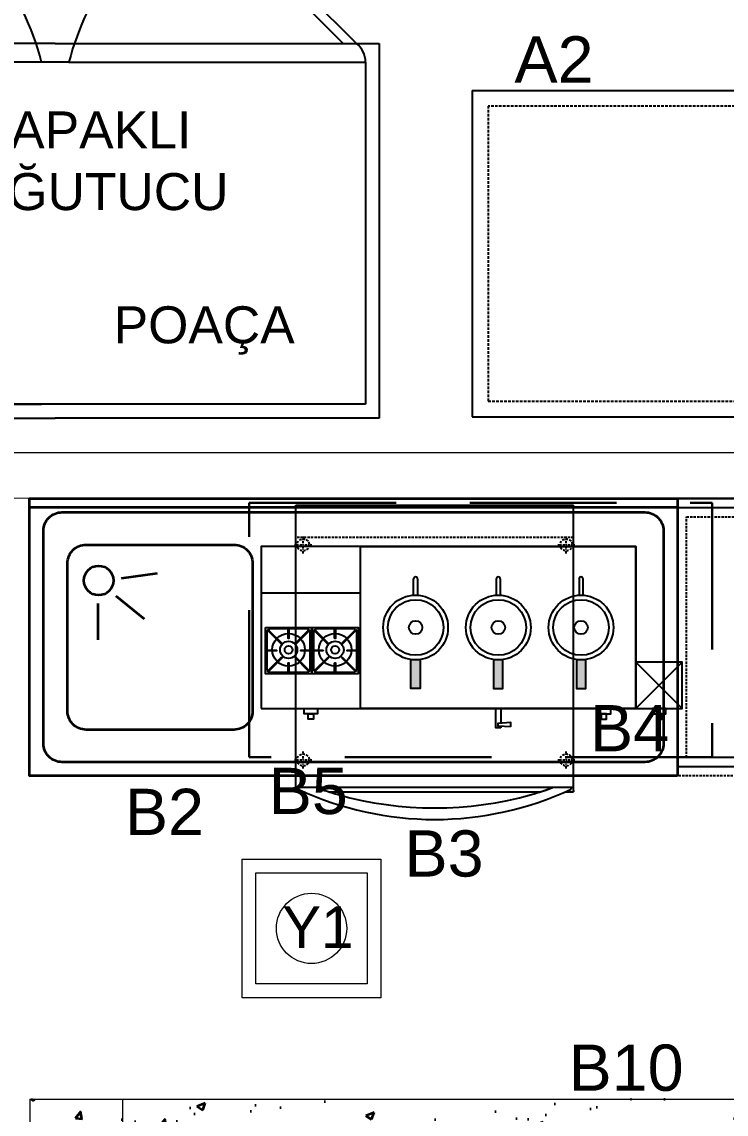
# Model space of a CAD drawing. Header units: millimetres. Extents: x 567392 to 582402, y 4512800 to 4518063.
# Drawn here: x 576116.9 to 576269.1, y 4514189.5 to 4514425.7 of the extents above; entities that cross this region are included whole.
import ezdxf

# ---------------------------------------------------------------- set-up
doc = ezdxf.new("R2010")
doc.units = ezdxf.units.MM
for name, pattern in [('DASHDOT', [1, 0.5, -0.25, 0, -0.25]), ('DASHED', [0.75, 0.5, -0.25]), ('DASHED2', [9.525, 6.35, -3.175])]:
    doc.linetypes.add(name, pattern=pattern)
doc.layers.add('-DWG_ANA', color=7, linetype='Continuous')
doc.layers.add('yücel-poz no', color=7, linetype='Continuous')
for name, color, linetype, lineweight in [('duvar', 7, 'Continuous', 35), ('tefriş', 251, 'Continuous', 13), ('Yazi', 95, 'Continuous', 13), ('yücel -davlumbaz', 102, 'DASHED2', 30), ('yücel-Ekipman', 4, 'Continuous', 25), ('yücel-yer ızgarası', 40, 'Continuous', 15)]:
    doc.layers.add(name, color=color, linetype=linetype, lineweight=lineweight)
doc.styles.add('ekp-yazı', font='Arial.ttf', dxfattribs={"height": 10})
doc.styles.get("Standard").update_dxf_attribs({"font": 'Arial.ttf'})

# ---------------------------------------------------------------- blocks, each defined once
blk = doc.blocks.new('Frenox Depo Tipi Dolap Çift Kapı')
for p, q in [((0, 0), (0, 81)), ((0, 81), (70, 81)), ((140, 81), (70, 81)), ((140, 0), (140, 81)), ((70, 0), (0, 0)), ((70, 0), (140, 0))]:
    blk.add_line(p, q)
at = {"color": 251}
for p, q in [((3, 4), (3, 78)), ((3, 78), (137, 78)), ((137, 78), (73, 78)), ((137, 4), (137, 78)), ((67, 4), (3, 4)), ((73, 4), (137, 4))]:
    blk.add_line(p, q, dxfattribs=at)
at = {"color": 251, "linetype": 'Continuous'}
for p, q in [((67.05, 4), (2.95, 4)), ((72.95, 4), (137.05, 4)), ((4.95, 0), (34.89, -29.94)), ((7.78, 0), (39.83, -32.06)), ((132.22, 0), (100.17, -32.06)), ((135.05, 0), (105.11, -29.94)), ((36.3, -28.52), (34.89, -29.94)), ((34.89, -29.94), (39.13, -31.35)), ((105.11, -29.94), (100.87, -31.35)), ((103.7, -28.52), (105.11, -29.94)), ((39.13, -31.35), (37.71, -32.76)), ((37.71, -32.76), (38.42, -33.47)), ((39.83, -32.06), (38.42, -33.47)), ((100.17, -32.06), (101.58, -33.47)), ((100.87, -31.35), (102.29, -32.76)), ((102.29, -32.76), (101.58, -33.47))]:
    blk.add_line(p, q, dxfattribs=at)
at = {"linetype": 'Continuous'}
blk.add_line((67.05, 4), (72.95, 4), dxfattribs=at)
at = {"color": 251, "linetype": 'Continuous'}
for centre, radius, start, end in [((8.04, 4.05), 5.1, 180.5333, 232.5968), ((10.06, 18.71), 58.86, 300.387, 345.5223), ((129.94, 18.71), 58.86, 194.4777, 239.613), ((131.96, 4.05), 5.1, 307.4032, 359.4667)]:
    blk.add_arc(centre, radius, start, end, dxfattribs=at)
blk = doc.blocks.new('DerinD.BlokK. D500.155-63')
for p, q in [((0, 0), (-155.2, 0)), ((-155.2, 0), (-155.2, -63)), ((0, -63), (0, 0)), ((-155.2, -63), (-89.6, -63)), ((0, -63), (-65.6, -63)), ((-87.6, -65), (-87.6, -65)), ((-67.6, -65), (-67.6, -65)), ((-85.6, -67), (-69.6, -67))]:
    blk.add_line(p, q)
at = {"linetype": 'DASHED'}
blk.add_lwpolyline([(-152.2, -60), (-3, -60), (-3, -3), (-152.2, -3)], close=True, dxfattribs=at)
for centre, start, end in [((-89.6, -65), 0, 90), ((-65.6, -65), 90, 180), ((-85.6, -65), 180, 270), ((-69.6, -65), 270, 0)]:
    blk.add_arc(centre, 2, start, end)
at = {"width": 0.8}
blk.add_text('***', height=12, dxfattribs=at).set_placement((-88.03, -19.82))
blk = doc.blocks.new('ÇayOcağIG.(3).38lt. 81-35')
for points in [[(-46.62, -24.43, -0.072213), (-48.63, -24.43), (-48.63, -30.69), (-46.62, -30.69)], [(-30.76, -30.69), (-28.74, -30.69), (-28.74, -24.43, -0.072213), (-30.76, -24.43)], [(-12.88, -30.69), (-10.87, -30.69), (-10.87, -24.43, -0.072213), (-12.88, -24.43)]]:
    blk.add_hatch(color=45).paths.add_polyline_path(points)
blk.add_line((-80.08, -27.52), (-80.08, -17.48))
at = {"color": 45}
blk.add_line((-70.04, -27.52), (-70.04, -17.48), dxfattribs=at)
at = {"color": 251}
for p, q in [((0, -25), (10, -35)), ((10, -25), (0, -35))]:
    blk.add_line(p, q, dxfattribs=at)
for points in [[(-81, -35), (0, -35), (0, 0), (-81, 0)], [(-81, -10), (-59.5, -10), (-59.5, 0), (-81, 0)], [(0, -35), (-59.5, -35), (-59.5, 0), (0, 0)]]:
    blk.add_lwpolyline(points, close=True)
at = {"color": 45}
for points in [[(-48.06, -10.51), (-48.06, -6.99)], [(-47.19, -6.99), (-47.19, -10.51)], [(-30.19, -6.99), (-30.19, -10.51)], [(-29.31, -10.51), (-29.31, -6.99)], [(-12.31, -6.99), (-12.31, -10.51)], [(-11.44, -10.51), (-11.44, -6.99)], [(-80.08, -17.48), (-70.04, -17.48), (-70.04, -27.52), (-80.08, -27.52), (-80.08, -17.48)], [(-70.04, -17.48), (-60, -17.48), (-60, -27.52), (-70.04, -27.52), (-70.04, -17.48)], [(-46.62, -24.43), (-46.62, -30.69), (-48.63, -30.69), (-48.63, -24.43)], [(-30.76, -24.43), (-30.76, -30.69), (-28.74, -30.69), (-28.74, -24.43)], [(-12.88, -24.43), (-12.88, -30.69), (-10.87, -30.69), (-10.87, -24.43)]]:
    blk.add_lwpolyline(points, dxfattribs=at)
for points in [[(-74.98, -17.82), (-74.98, -19.82, -0.414214), (-75.04, -19.89), (-75.08, -19.89, -0.414214), (-75.15, -19.82), (-75.15, -17.82), (-79.2, -17.82, 0.668179), (-79.32, -18.12), (-76.53, -20.91, -0.810443), (-76.67, -21.01), (-79.56, -18.12, 0.668179), (-79.74, -18.19), (-79.74, -22.41), (-77.74, -22.41, -0.414214), (-77.67, -22.48), (-77.67, -22.52, -0.414214), (-77.74, -22.58), (-79.74, -22.58), (-79.74, -26.64, 0.668179), (-79.44, -26.76), (-76.65, -23.97, -0.810443), (-76.55, -24.11), (-79.44, -27, 0.668179), (-79.37, -27.17), (-75.15, -27.17), (-75.15, -25.18, -0.414214), (-75.08, -25.11), (-75.04, -25.11, -0.414214), (-74.98, -25.18), (-74.98, -27.17), (-70.92, -27.17, 0.668179), (-70.8, -26.88), (-73.59, -24.09, -0.810443), (-73.45, -23.99), (-70.56, -26.88, 0.668179), (-70.39, -26.8), (-70.39, -22.58), (-72.38, -22.58, -0.414214), (-72.45, -22.52), (-72.45, -22.48, -0.414214), (-72.38, -22.41), (-70.39, -22.41), (-70.39, -18.19, 0.668179), (-70.56, -18.12), (-73.45, -21.01, -0.810443), (-73.59, -20.91), (-70.8, -18.12, 0.668179), (-70.92, -17.82)], [(-64.93, -17.82), (-64.93, -19.82, -0.414214), (-65, -19.89), (-65.04, -19.89, -0.414214), (-65.11, -19.82), (-65.11, -17.82), (-69.16, -17.82, 0.668179), (-69.28, -18.12), (-66.49, -20.91, -0.810443), (-66.63, -21.01), (-69.52, -18.12, 0.668179), (-69.7, -18.19), (-69.7, -22.41), (-67.7, -22.41, -0.414214), (-67.63, -22.48), (-67.63, -22.52, -0.414214), (-67.7, -22.58), (-69.7, -22.58), (-69.7, -26.64, 0.668179), (-69.4, -26.76), (-66.61, -23.97, -0.810443), (-66.51, -24.11), (-69.4, -27, 0.668179), (-69.33, -27.17), (-65.11, -27.17), (-65.11, -25.18, -0.414214), (-65.04, -25.11), (-65, -25.11, -0.414214), (-64.93, -25.18), (-64.93, -27.17), (-60.88, -27.17, 0.668179), (-60.76, -26.88), (-63.55, -24.09, -0.810443), (-63.41, -23.99), (-60.52, -26.88, 0.668179), (-60.34, -26.8), (-60.34, -22.58), (-62.34, -22.58, -0.414214), (-62.41, -22.52), (-62.41, -22.48, -0.414214), (-62.34, -22.41), (-60.34, -22.41), (-60.34, -18.19, 0.668179), (-60.52, -18.12), (-63.41, -21.01, -0.810443), (-63.55, -20.91), (-60.76, -18.12, 0.668179), (-60.88, -17.82)]]:
    blk.add_lwpolyline(points, format="xyb", close=True, dxfattribs=at)
at = {"color": 251}
for points in [[(0, -35), (10, -35), (10, -25), (0, -25)], [(-71.72, -35), (-68.81, -35), (-68.81, -36.17), (-71.72, -36.17)], [(-5.47, -35), (-8.38, -35), (-8.38, -36.17), (-5.47, -36.17)], [(6.46, -35), (3.54, -35), (3.54, -36.17), (6.46, -36.17)], [(-70.85, -36.17), (-69.68, -36.17), (-69.68, -37.33), (-70.85, -37.33)], [(-6.34, -36.17), (-7.51, -36.17), (-7.51, -37.33), (-6.34, -37.33)], [(5.58, -36.17), (4.42, -36.17), (4.42, -37.33), (5.58, -37.33)], [(-27.15, -39.01), (-29.81, -38.8), (-29.81, -38.18), (-27.15, -37.97)]]:
    blk.add_lwpolyline(points, close=True, dxfattribs=at)
for points in [[(-29.2, -39.21), (-30.3, -39.21), (-30.3, -35)], [(-29.2, -35), (-29.2, -38.13)], [(-29.2, -38.85), (-29.2, -39.21)]]:
    blk.add_lwpolyline(points, dxfattribs=at)
at = {"color": 45}
for centre, radius in [((-47.62, -17.5), 7), ((-47.62, -17.5), 6), ((-29.75, -17.5), 7), ((-29.75, -17.5), 6), ((-11.88, -17.5), 7), ((-11.88, -17.5), 6), ((-47.62, -17.5), 1.45), ((-29.75, -17.5), 1.45), ((-11.88, -17.5), 1.45), ((-75.06, -22.33), 3.53), ((-65.02, -22.33), 3.53), ((-75.06, -22.33), 1.86), ((-65.02, -22.33), 1.86)]:
    blk.add_circle(centre, radius, dxfattribs=at)
at = {"color": 251}
for centre in [(-75.06, -22.33), (-65.02, -22.33)]:
    blk.add_circle(centre, 0.853, dxfattribs=at)
at = {"color": 45}
for centre in [(-47.62, -6.99), (-29.75, -6.99), (-11.88, -6.99)]:
    blk.add_arc(centre, 0.438, 0, 180, dxfattribs=at)
blk.add_ellipse((-79.63, -26.8), major_axis=(-0.103, 0), ratio=1, start_param=0, end_param=2.356194)
blk = doc.blocks.new('A$C710A5A26')
at = {"color": 4}
for p, q in [((-6.95, 60.27), (-67.95, 60.27)), ((-67.95, 0.27), (-67.95, 60.27)), ((-6.23, 60.27), (-6.95, 60.27)), ((-6.95, 0.27), (-6.95, 60.27)), ((-6.23, 60.27), (-5.95, 60.27)), ((-5.95, 58.44), (-5.95, 60.27)), ((-6.95, 0.27), (-67.95, 0.27)), ((-6.23, 0.27), (-6.95, 0.27)), ((-5.95, 0.27), (-6.23, 0.27)), ((-5.95, 0.27), (-5.95, 2.1))]:
    blk.add_line(p, q, dxfattribs=at)
at = {"color": 4, "linetype": 'DASHED'}
blk.add_line((-60.97, 60.27), (-60.97, 0.27), dxfattribs=at)
at = {"color": 251, "linetype": 'DASHDOT'}
for p, q in [((-59.35, 56.84), (-59.35, 60.54)), ((-12.85, 56.84), (-12.85, 60.54)), ((-57.5, 58.69), (-61.2, 58.69)), ((-11, 58.69), (-14.7, 58.69)), ((-59.35, 0), (-59.35, 3.7)), ((-12.85, 0), (-12.85, 3.7)), ((-57.5, 1.85), (-61.2, 1.85)), ((-11, 1.85), (-14.7, 1.85))]:
    blk.add_line(p, q, dxfattribs=at)
for p, q in [((-6.94, 59.77), (-6.95, 59.77)), ((-6.95, 0.77), (-6.94, 0.77))]:
    blk.add_line(p, q)
at = {"color": 251}
for p, q in [((-6.74, 59.77), (-6.94, 59.77)), ((-6.56, 59.77), (-6.74, 59.77)), ((-5.95, 51.12), (-5.95, 53.09)), ((-5.95, 9.42), (-5.95, 51.12)), ((-5.95, 7.46), (-5.95, 9.42)), ((-6.94, 0.77), (-6.74, 0.77)), ((-6.74, 0.77), (-6.56, 0.77))]:
    blk.add_line(p, q, dxfattribs=at)
at = {"color": 251, "linetype": 'DASHED'}
for centre in [(-59.35, 58.69), (-12.85, 58.69), (-59.35, 1.85), (-12.85, 1.85)]:
    blk.add_circle(centre, 1.3, dxfattribs=at)
at = {"color": 251}
for centre, radius, start, end in [((-69.61, 30.27), 69.62, 334.9249, 25.0756), ((-54.65, 37.27), 51.2, 15.7378, 21.313), ((-54.65, 37.27), 51.2, 15.7396, 21.1635), ((-79.49, 30.27), 77.01, 344.2621, 15.7379), ((-54.65, 23.27), 51.2, 338.6872, 344.2621), ((-54.65, 23.27), 51.2, 338.8367, 344.2604)]:
    blk.add_arc(centre, radius, start, end, dxfattribs=at)
at = {"color": 251, "linetype": 'DASHED'}
for p in [(-59.35, 0.3), (-12.85, 0.3)]:
    blk.add_point(p, dxfattribs=at)
blk = doc.blocks.new('DCT.160-60')
for p, q in [((-160, 0), (0, 0)), ((-160, -60), (-160, 0)), ((0, 0), (0, -60)), ((-160, -2), (0, -2)), ((-75, -56), (-160, -56)), ((-75, -58), (-75, -56)), ((0, -58), (-160, -58)), ((-85, -60), (-85, -58)), ((0, -60), (-85, -60))]:
    blk.add_line(p, q)
at = {"linetype": 'DASHED'}
for p, q in [((-158, -4), (-2, -4)), ((-158, -56), (-158, -4)), ((-2, -4), (-2, -56)), ((-75, -56), (-2, -56)), ((-85, -60), (-160, -60))]:
    blk.add_line(p, q, dxfattribs=at)
blk = doc.blocks.new('A$C47B75EC2')
at = {"color": 251}
for p, q in [((19.88, 42.76), (27.69, 43.87)), ((18.65, 38.95), (24.75, 33.95)), ((14.74, 37.29), (14.74, 29.4))]:
    blk.add_line(p, q, dxfattribs=at)
at = {"color": 4}
for points in [[(140, 0), (0, 0), (0, 60), (140, 60)], [(140, 58), (0, 58), (0, 60), (140, 60)]]:
    blk.add_lwpolyline(points, close=True, dxfattribs=at)
blk.add_lwpolyline([(133, 3), (7, 3, -0.414214), (3, 7), (3, 53, -0.414214), (7, 57), (133, 57, -0.414214), (137, 53), (137, 7, -0.414214)], format="xyb", close=True, dxfattribs=at)
at = {"color": 251}
blk.add_lwpolyline([(44.22, 10), (12.22, 10, -0.414214), (8.22, 14), (8.22, 46, -0.414214), (12.22, 50), (44.22, 50, -0.414214), (48.22, 46), (48.22, 14, -0.414214)], format="xyb", close=True, dxfattribs=at)
blk.add_circle((14.94, 42.26), 3.19, dxfattribs=at)
blk = doc.blocks.new('Y1 30-30')
at = {"layer": 'yücel-yer ızgarası', "color": 13, "ltscale": 44}
blk.add_lwpolyline([(0, 0), (30, 0), (30, -30), (0, -30)], close=True, dxfattribs=at)
at = {"layer": 'yücel-yer ızgarası', "color": 4, "ltscale": 44}
blk.add_lwpolyline([(3, -3), (27, -3), (27, -27), (3, -27)], close=True, dxfattribs=at)
at = {"layer": 'yücel-yer ızgarası', "color": 1, "ltscale": 44}
blk.add_circle((15, -15), 7.6, dxfattribs=at)
at = {"layer": 'yücel-yer ızgarası', "ltscale": 44, "insert": (8.68, -10.23), "char_height": 9, "width": 19.6, "attachment_point": 1}
blk.add_mtext('Y1', dxfattribs=at)

msp = doc.modelspace()

# ---------------------------------------------------------------- hatches: boundary and pattern name
at = {"layer": 'duvar'}
h = msp.add_hatch(dxfattribs=at)
h.set_pattern_fill('AR-CONC', color=44, scale=0.1)
h.set_pattern_definition([(50, (495650.126, 4493089.981), (18.218467, -1.5939086), [1.905, -20.955]), (355, (495650.126, 4493089.981), (-3.524342, 19.1056845), [1.524, -16.7640584]), (100.451445, (495651.644, 4493089.848), (14.6941247, 17.5117752), [1.619001, -17.8090245]), (46.1842, (495650.126, 4493095.061), (27.107904, -4.204233), [2.8575, -31.4325]), (96.635558, (495652.385, 4493094.71), (23.740413, 24.7426125), [2.428502, -26.713561]), (351.18415, (495650.126, 4493095.06), (23.740413, 24.742612), [2.285997, -25.145973]), (21, (495652.666, 4493093.791), (15.161439, -10.2265198), [1.905, -20.955]), (326, (495652.666, 4493093.791), (6.180203, 18.4187966), [1.524, -16.764]), (71.451445, (495653.93, 4493092.939), (21.341642, 8.192277), [1.619001, -17.8089938]), (37.5, (495650.126, 4493089.981), (0.3088603, 8.4555039), [0, -16.5608, 0, -17.018, 0, -16.8275]), (7.5, (495650.126, 4493089.981), (6.6819663, 10.0180575), [0, -9.7028, 0, -16.1798, 0, -6.4135]), (327.5, (495644.462, 4493089.981), (13.5590595, -0.5728744), [0, -6.35, 0, -19.812, 0, -26.289]), (317.5, (495641.922, 4493089.981), (14.8129181, 2.5426491), [0, -8.255, 0, -13.1572, 0, -18.669])])
h.paths.add_polyline_path([(576418.65, 4514192.781), (576118.65, 4514192.781), (576118.65, 4514132.781), (576478.65, 4514132.781), (576478.65, 4514322.917), (576418.65, 4514322.872)])
h.paths.add_polyline_path([(576321.944, 4514138.711), (576304.078, 4514138.711), (576286.211, 4514138.711), (576286.211, 4514178.711), (576286.211, 4514188.711), (576304.078, 4514188.711), (576321.944, 4514188.711), (576321.944, 4514178.711)], flags=16)
h.paths.add_polyline_path([(576319.922, 4514140.096), (576305.922, 4514140.096), (576288.056, 4514140.096), (576288.056, 4514181.69), (576305.922, 4514181.69), (576305.922, 4514177.096), (576319.922, 4514177.096)], flags=0)
h.paths.add_polyline_path([(576231.015, 4514167.741), (576231.015, 4514177.101), (576223.015, 4514184.398), (576223.015, 4514168.699)], flags=0)
h.paths.add_polyline_path([(576245.722, 4514169.022), (576220.245, 4514184.398), (576231.015, 4514184.398), (576231.015, 4514188.398), (576275.396, 4514188.398), (576271.015, 4514184.398), (576271.015, 4514165.173, 0.1303603), (576227.467, 4514167.039, -1.8363237), (576216.498, 4514163.842, -0.0879557)], flags=16)
h.paths.add_polyline_path([(576263.015, 4514156.551), (576263.015, 4514146.703), (576271.015, 4514139.398), (576271.015, 4514155.097)], flags=16)

# ---------------------------------------------------------------- linework, layer by layer
at = {"layer": 'tefriş'}
for p, q in [((576413.65, 4514332.52), (576048.191, 4514332.52)), ((576596.655, 4514323.005), (576048.191, 4514322.595)), ((576118.65, 4514192.781), (576418.65, 4514192.781)), ((576118.65, 4514192.781), (576118.65, 4514132.781)), ((576138.65, 4514192.781), (576418.65, 4514192.781)), ((576138.65, 4514192.781), (576138.65, 4514132.781))]:
    msp.add_line(p, q, dxfattribs=at)
at = {"layer": 'yücel -davlumbaz', "ltscale": 5}
msp.add_lwpolyline([(576166.044, 4514321.706), (576266.044, 4514321.706), (576266.044, 4514266.706), (576166.044, 4514266.706), (576166.044, 4514321.706)], dxfattribs=at)

# ---------------------------------------------------------------- block references
at = {"layer": '-DWG_ANA', "color": 0, "rotation": 270}
msp.add_blockref('A$C710A5A26', (576175.843, 4514253.249), dxfattribs=at)
at = {"layer": 'duvar'}
msp.add_blockref('A$C47B75EC2', (576118.553, 4514262.651), dxfattribs=at)
at = {"layer": 'yücel-Ekipman', "rotation": 179.9999999999545}
msp.add_blockref('Frenox Depo Tipi Dolap Çift Kapı', (576194.13, 4514421), dxfattribs=at)
at = {"layer": 'yücel-Ekipman', "xscale": 1.159, "yscale": 1.12, "rotation": 179.9999999999999}
msp.add_blockref('DerinD.BlokK. D500.155-63', (576214.214, 4514340.289), dxfattribs=at)
at = {"layer": 'yücel-Ekipman'}
for name, p in [('DCT.160-60', (576418.553, 4514322.651)), ('ÇayOcağIG.(3).38lt. 81-35', (576249.605, 4514312.241))]:
    msp.add_blockref(name, p, dxfattribs=at)
at = {"layer": 'yücel-yer ızgarası', "linetype": 'Continuous', "rotation": 359.9999999996548}
msp.add_blockref('Y1 30-30', (576164.491, 4514244.684), dxfattribs=at)

# ---------------------------------------------------------------- texts
at = {"layer": 'Yazi', "lineweight": 25, "char_height": 8, "attachment_point": 1}
for s, insert in [('2 KAPAKLI\\PSOĞUTUCU', (576097.611, 4514406.322)), ('POAÇA', (576136.739, 4514364.182))]:
    msp.add_mtext_dynamic_manual_height_columns(s, width=229.03839, gutter_width=12.5, heights=[0], dxfattribs=dict(at, insert=insert))
at = {"layer": 'yücel-poz no', "char_height": 10, "attachment_point": 1, "style": 'ekp-yazı'}
for s, insert in [('A2', (576223.351, 4514422.567)), ('B4', (576239.671, 4514277.97)), ('B5', (576170.252, 4514264.412)), ('B2', (576139.175, 4514259.877)), ('B3', (576199.589, 4514250.888)), ('B10', (576235.038, 4514204.574))]:
    msp.add_mtext_dynamic_manual_height_columns(s, width=12.08661, gutter_width=60, heights=[0], dxfattribs=dict(at, insert=insert))

doc.saveas('drawing.dxf')
